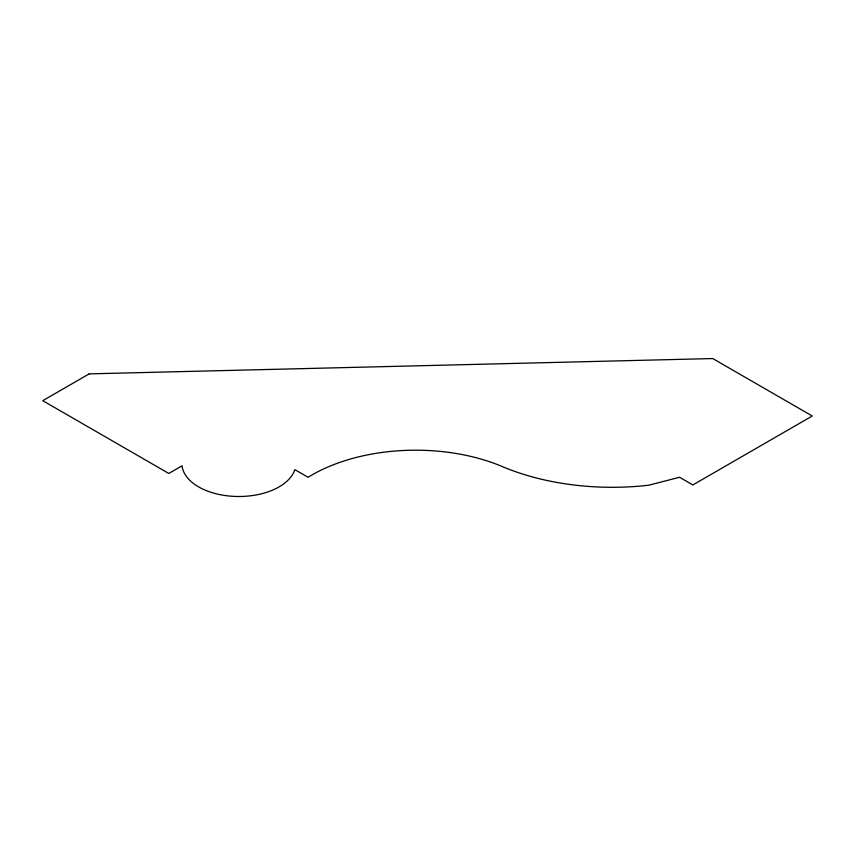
<?xml version="1.0" encoding="UTF-8"?>
<svg xmlns="http://www.w3.org/2000/svg" width="855" height="855" viewBox="0 0 855 855"><rect width="100%" height="100%" fill="white"/><g stroke="black" fill="none" stroke-linecap="round" stroke-linejoin="round"><path stroke-width="1.28" d="M89.187 373.87L42.75 400.685L168.788 473.456L182.051 465.793A56.922 32.864 0 0 0 235.51 496.445A56.922 32.864 0 0 0 294.825 469.619L308.099 477.282A146.697 84.688 0 0 1 500.474 465.793A186.187 107.495 0 0 0 648.689 485.213L679.575 477.282L692.849 484.945L812.25 416L712.749 358.555L89.187 373.87"/></g></svg>
